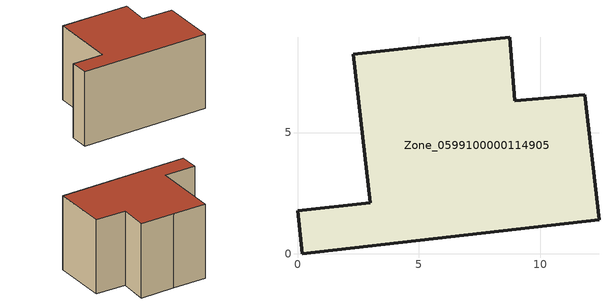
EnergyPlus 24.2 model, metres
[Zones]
Zone_0599100000114905
 floor ground (C_G): 11.84,6.55 12.43,1.4 0.2,0 0,1.77 2.99,2.1 2.29,8.22 5.45,8.58 8.76,8.93 8.95,6.31 z0
 wall outside (C_F): 0.2,0 12.43,1.4 11.84,6.55 8.95,6.31 8.76,8.93 5.45,8.58 2.29,8.22 2.99,2.1 0,1.77 0.2,0 z0:7.17
 roof outside (C_R): 12.43,1.4 11.84,6.55 8.95,6.31 8.76,8.93 5.45,8.58 2.29,8.22 2.99,2.1 0,1.77 0.2,0 z7.17
[BUILDING]
Pand.0599100000114905: North Axis=0; Terrain=City; Loads Convergence Tolerance Value=0.04; Temperature Convergence Tolerance Value=0.4; Solar Distribution=FullExterior; Maximum Number of Warmup Days=25; Minimum Number of Warmup Days=1
[Site:Location]
Rotterdam.The.Hague.AP_ZH_NLD Design_Conditions: Latitude=51.96; Longitude=4.45; Time Zone=1; Elevation=-4.5
[SITE:GROUNDTEMPERATURE:BUILDINGSURFACE]
18, 18, 18, 18, 18, 18, 18, 18, 18, 18, 18, 18
[MATERIAL] Thermal Absorptance=0.9; Solar Absorptance=0.7; Visible Absorptance=0.7
Name | Roughness | Thickness | Conductivity | Density | Specific Heat
G.TC.1975-1991 | MediumSmooth | 0.15 | 0.288461 | 540 | 1210
F.TC.1975-1991 | Rough | 0.3 | 0.230769 | 1920 | 840
R.TC.1975-1991 | MediumRough | 0.2 | 0.153846 | 1500 | 1000
[CONSTRUCTION]
C_G: G.TC.1975-1991
C_F: F.TC.1975-1991
C_R: R.TC.1975-1991
[ZONE]
Zone_0599100000114905: Type=1; Multiplier=1; Ceiling Height=Autocalculate; Volume=Autocalculate; Floor Area=autocalculate; Part of Total Floor Area=Yes
[ZONEINFILTRATION:DESIGNFLOWRATE]
Infil_Zone_0599100000114905: Zone or ZoneList or Space or SpaceList=Zone_0599100000114905; Schedule=AlwaysOn; Design Flow Rate Calculation Method=Flow/Area; Flow Rate per Floor Area=0.003; Constant Term Coefficient=1; Temperature Term Coefficient=0; Velocity Term Coefficient=0; Velocity Squared Term Coefficient=0
[HVACTEMPLATE:ZONE:IDEALLOADSAIRSYSTEM]
Zone_0599100000114905: Maximum Heating Supply Air Temperature=50; Minimum Cooling Supply Air Temperature=13; Maximum Heating Supply Air Humidity Ratio=0.0156; Minimum Cooling Supply Air Humidity Ratio=0.0077; Heating Limit=NoLimit; Cooling Limit=NoLimit; Dehumidification Control Type=ConstantSensibleHeatRatio; Cooling Sensible Heat Ratio=0.7; Dehumidification Setpoint=60; Humidification Control Type=None; Humidification Setpoint=30; Outdoor Air Method=None; Outdoor Air Flow Rate per Person=0.00944; Outdoor Air Flow Rate per Zone Floor Area=0; Outdoor Air Flow Rate per Zone=0; Demand Controlled Ventilation Type=None; Outdoor Air Economizer Type=NoEconomizer; Heat Recovery Type=None; Sensible Heat Recovery Effectiveness=0.7; Latent Heat Recovery Effectiveness=0.65
[ZONECONTROL:THERMOSTAT]
ThermostatControl_Zone_0599100000114905: Zone or ZoneList=Zone_0599100000114905; Control Type Schedule=DualSetpointControlType; Control 1=Thermostat_Zone_0599100000114905; Temperature Difference Between Cutout And Setpoint=0
[THERMOSTATSETPOINT:DUALSETPOINT]
Thermostat_Zone_0599100000114905: Heating Setpoint Temperature Schedule=HeatingSetpoint_Zone_0599100000114905; Cooling Setpoint Temperature Schedule=CoolingSetpoint_Zone_0599100000114905
[SCHEDULE:COMPACT]
HeatingSetpoint_Zone_0599100000114905: Through: 12/31, For: AllDays, Until: 24:00, 21
CoolingSetpoint_Zone_0599100000114905: Through: 12/31, For: AllDays, Until: 24:00, 24
DualSetpointControlType: Through: 12/31, For: AllDays, Until: 24:00, 4
AlwaysOn: Through: 12/31, For: AllDays, Until: 24:00, 1
